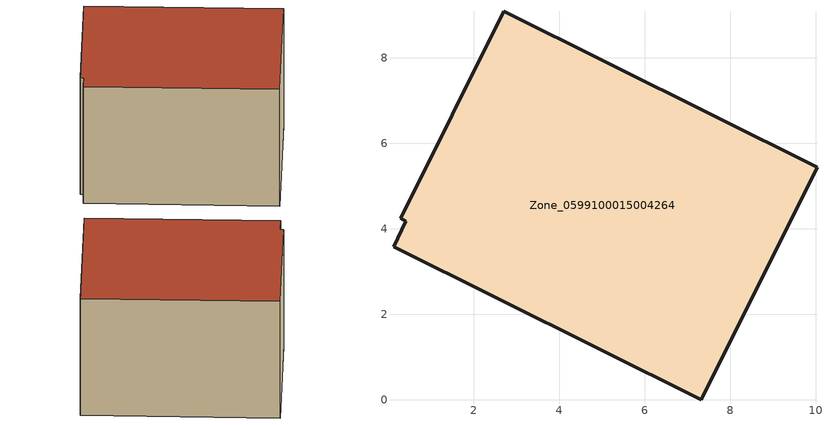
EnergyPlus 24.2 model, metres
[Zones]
Zone_0599100015004264
 floor ground (C_G): 0.13,3.58 0.41,4.17 0.29,4.24 2.7,9.08 10.03,5.44 7.33,0 z0.93
 wall outside (C_F): 7.33,0 10.03,5.44 2.7,9.08 0.29,4.24 0.41,4.17 0.13,3.58 7.33,0 z0.93:6.62
 roof outside (C_R): 0.41,4.17 0.13,3.58 7.33,0 10.03,5.44 2.7,9.08 0.29,4.24 z6.62
[BUILDING]
Pand.0599100015004264: North Axis=0; Terrain=City; Loads Convergence Tolerance Value=0.04; Temperature Convergence Tolerance Value=0.4; Solar Distribution=FullExterior; Maximum Number of Warmup Days=25; Minimum Number of Warmup Days=1
[Site:Location]
Rotterdam.The.Hague.AP_ZH_NLD Design_Conditions: Latitude=51.96; Longitude=4.45; Time Zone=1; Elevation=-4.5
[SITE:GROUNDTEMPERATURE:BUILDINGSURFACE]
18, 18, 18, 18, 18, 18, 18, 18, 18, 18, 18, 18
[MATERIAL] Thermal Absorptance=0.9; Solar Absorptance=0.7; Visible Absorptance=0.7
Name | Roughness | Thickness | Conductivity | Density | Specific Heat
G.TI.1946-1964 | MediumSmooth | 0.15 | 1 | 540 | 1210
F.TI.1946-1964 | Rough | 0.3 | 0.857143 | 1920 | 840
R.TI.1946-1964 | MediumRough | 0.2 | 0.277778 | 1500 | 1000
[CONSTRUCTION]
C_G: G.TI.1946-1964
C_F: F.TI.1946-1964
C_R: R.TI.1946-1964
[ZONE]
Zone_0599100015004264: Type=1; Multiplier=1; Ceiling Height=Autocalculate; Volume=Autocalculate; Floor Area=autocalculate; Part of Total Floor Area=Yes
[ZONEINFILTRATION:DESIGNFLOWRATE]
Infil_Zone_0599100015004264: Zone or ZoneList or Space or SpaceList=Zone_0599100015004264; Schedule=AlwaysOn; Design Flow Rate Calculation Method=Flow/Area; Flow Rate per Floor Area=0.003; Constant Term Coefficient=1; Temperature Term Coefficient=0; Velocity Term Coefficient=0; Velocity Squared Term Coefficient=0
[HVACTEMPLATE:ZONE:IDEALLOADSAIRSYSTEM]
Zone_0599100015004264: Maximum Heating Supply Air Temperature=50; Minimum Cooling Supply Air Temperature=13; Maximum Heating Supply Air Humidity Ratio=0.0156; Minimum Cooling Supply Air Humidity Ratio=0.0077; Heating Limit=NoLimit; Cooling Limit=NoLimit; Dehumidification Control Type=ConstantSensibleHeatRatio; Cooling Sensible Heat Ratio=0.7; Dehumidification Setpoint=60; Humidification Control Type=None; Humidification Setpoint=30; Outdoor Air Method=None; Outdoor Air Flow Rate per Person=0.00944; Outdoor Air Flow Rate per Zone Floor Area=0; Outdoor Air Flow Rate per Zone=0; Demand Controlled Ventilation Type=None; Outdoor Air Economizer Type=NoEconomizer; Heat Recovery Type=None; Sensible Heat Recovery Effectiveness=0.7; Latent Heat Recovery Effectiveness=0.65
[ZONECONTROL:THERMOSTAT]
ThermostatControl_Zone_0599100015004264: Zone or ZoneList=Zone_0599100015004264; Control Type Schedule=DualSetpointControlType; Control 1=Thermostat_Zone_0599100015004264; Temperature Difference Between Cutout And Setpoint=0
[THERMOSTATSETPOINT:DUALSETPOINT]
Thermostat_Zone_0599100015004264: Heating Setpoint Temperature Schedule=HeatingSetpoint_Zone_0599100015004264; Cooling Setpoint Temperature Schedule=CoolingSetpoint_Zone_0599100015004264
[SCHEDULE:COMPACT]
HeatingSetpoint_Zone_0599100015004264: Through: 12/31, For: AllDays, Until: 24:00, 21
CoolingSetpoint_Zone_0599100015004264: Through: 12/31, For: AllDays, Until: 24:00, 24
DualSetpointControlType: Through: 12/31, For: AllDays, Until: 24:00, 4
AlwaysOn: Through: 12/31, For: AllDays, Until: 24:00, 1
